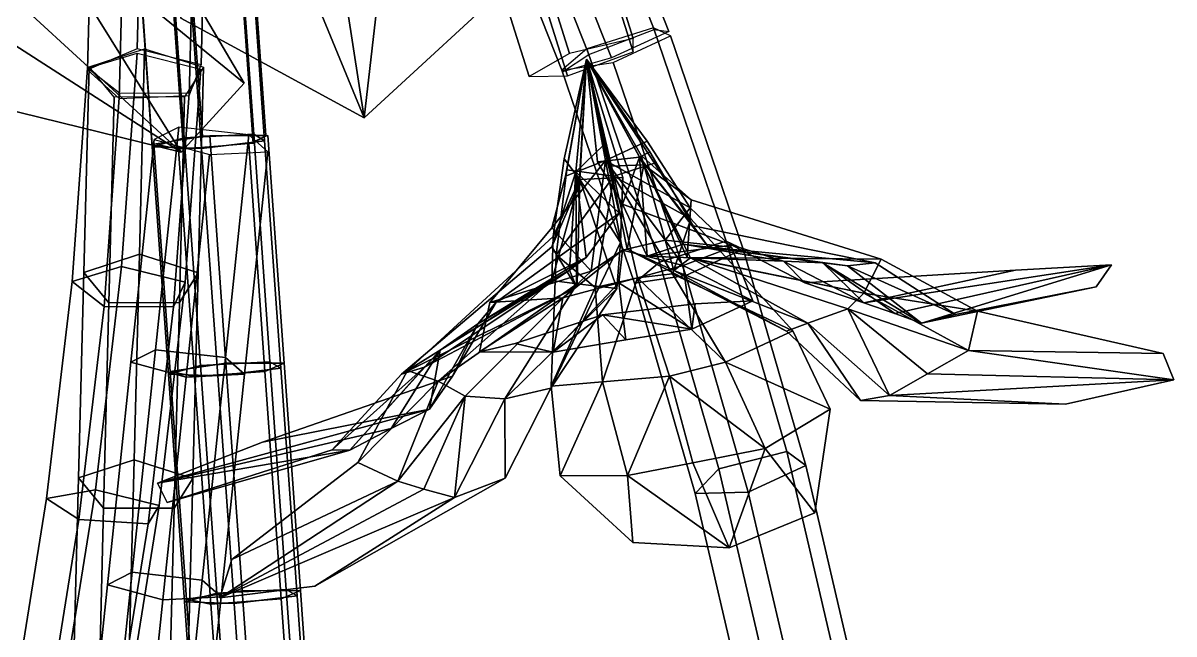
# Model space of a CAD drawing. Header units: metres. Extents: x -488 to 282, y -579 to 399.
# Drawn here: x 20.4 to 73, y -428.9 to -400.9 of the extents above; entities that cross this region are included whole.
import ezdxf

# ---------------------------------------------------------------- set-up
doc = ezdxf.new("R2010")
doc.units = ezdxf.units.M

msp = doc.modelspace()

# ---------------------------------------------------------------- linework, layer by layer
at = {"layer": 'coreopsi_1InfInt', "color": 3}
for points in [[(42.4114, -392.6208, 27.7325), (46.2501, -402.3337, 26.644), (49.2432, -401.1985, 27.07045), (45.4045, -391.4857, 28.1589)], [(45.4045, -391.4857, 28.1589), (49.2432, -401.1985, 27.07045), (49.9193, -401.2851, 30.227), (46.08062, -391.5722, 31.3155)], [(46.08062, -391.5722, 31.3155), (49.9193, -401.2851, 30.227), (47.2877, -402.4983, 31.7721), (43.449, -392.7854, 32.8605)], [(25.8258, -392.6703, 50.5689), (25.5837, -402.0797, 55.2234), (23.3046, -403.0468, 53.1499), (23.5466, -393.6373, 48.4954)], [(28.7425, -393.399, 49.2474), (28.5004, -402.8084, 53.9019), (25.5837, -402.0797, 55.2234), (25.8258, -392.6703, 50.5689)], [(41.2098, -393.4195, 30.6216), (45.04854, -403.1324, 29.5332), (46.2501, -402.3337, 26.644), (42.4114, -392.6208, 27.7325)], [(43.449, -392.7854, 32.8605), (47.2877, -402.4983, 31.7721), (45.04854, -403.1324, 29.5332), (41.2098, -393.4195, 30.6216)], [(28.1958, -394.7988, 46.3891), (27.9537, -404.2083, 51.04361), (28.5004, -402.8084, 53.9019), (28.7425, -393.399, 49.2474)], [(23.5466, -393.6373, 48.4954), (23.3046, -403.0468, 53.1499), (24.7609, -404.3547, 50.5814), (25.00304, -394.9453, 45.9269)], [(25.00304, -394.9453, 45.9269), (24.7609, -404.3547, 50.5814), (27.9537, -404.2083, 51.04361), (28.1958, -394.7988, 46.3891)], [(27.8205, -395.6528, 43.6957), (28.5636, -406.0713, 44.7742), (26.27, -406.4666, 42.5355), (25.5269, -396.0481, 41.457)], [(30.1722, -395.5656, 42.9177), (30.9153, -405.9841, 43.9962), (27.7323, -406.1577, 44.5128), (26.9891, -395.7391, 43.4343)], [(30.7176, -395.6061, 42.1501), (31.4607, -406.0247, 43.2286), (28.5636, -406.0713, 44.7742), (27.8205, -395.6528, 43.6957)], [(30.1448, -395.9738, 38.9933), (30.8879, -406.3923, 40.0718), (31.4607, -406.0247, 43.2286), (30.7176, -395.6061, 42.1501)], [(30.6701, -395.8647, 39.6855), (31.4132, -406.2832, 40.764), (30.9153, -405.9841, 43.9962), (30.1722, -395.5656, 42.9177)], [(26.9891, -395.7391, 43.4343), (27.7323, -406.1577, 44.5128), (26.264, -406.5573, 41.6644), (25.5209, -396.1387, 40.5859)], [(25.5209, -396.1387, 40.5859), (26.264, -406.5573, 41.6644), (28.5259, -406.6344, 39.3608), (27.7828, -396.2159, 38.2823)], [(25.5269, -396.0481, 41.457), (26.27, -406.4666, 42.5355), (27.6983, -406.6639, 39.6458), (26.9552, -396.2454, 38.5673)], [(26.9552, -396.2454, 38.5673), (27.6983, -406.6639, 39.6458), (30.8879, -406.3923, 40.0718), (30.1448, -395.9738, 38.9933)], [(27.7828, -396.2159, 38.2823), (28.5259, -406.6344, 39.3608), (31.4132, -406.2832, 40.764), (30.6701, -395.8647, 39.6855)], [(25.92, -402.0717, 55.257), (25.6779, -411.4812, 59.9115), (23.136, -412.3114, 58.1009), (23.3781, -402.902, 53.4464)], [(28.6074, -402.9208, 53.6804), (28.3653, -412.3302, 58.3349), (25.6779, -411.4812, 59.9115), (25.92, -402.0717, 55.257)], [(23.3781, -402.902, 53.4464), (23.136, -412.3114, 58.1009), (24.285, -413.6991, 55.3553), (24.5271, -404.2897, 50.7008)], [(27.7514, -404.2837, 50.8806), (27.5094, -413.6931, 55.5351), (28.3653, -412.3302, 58.3349), (28.6074, -402.9208, 53.6804)], [(24.5271, -404.2897, 50.7008), (24.285, -413.6991, 55.3553), (27.5094, -413.6931, 55.5351), (27.7514, -404.2837, 50.8806)], [(26.3493, -406.2309, 42.8742), (25.2833, -416.4196, 40.5687), (26.4159, -415.8525, 37.5389), (27.4819, -405.6638, 39.8443)], [(27.4819, -405.6638, 39.8443), (26.4159, -415.8525, 37.5389), (29.625, -416.2055, 37.6153), (30.691, -406.0168, 39.9207)], [(28.8857, -406.9207, 44.7502), (27.8197, -417.1094, 42.4448), (25.2833, -416.4196, 40.5687), (26.3493, -406.2309, 42.8742)], [(27.7323, -406.1577, 44.5128), (28.4754, -416.5762, 45.5913), (27.00713, -416.9758, 42.7429), (26.264, -406.5573, 41.6644)], [(28.8994, -406.0444, 44.8024), (29.6425, -416.463, 45.8809), (27.08937, -416.8459, 43.9409), (26.3462, -406.4274, 42.8625)], [(30.9153, -405.9841, 43.9962), (31.6584, -416.4026, 45.0747), (28.4754, -416.5762, 45.5913), (27.7323, -406.1577, 44.5128)], [(31.5653, -406.0429, 42.9798), (32.3084, -416.4615, 44.05834), (29.6425, -416.463, 45.8809), (28.8994, -406.0444, 44.8024)], [(30.691, -406.0168, 39.9207), (29.625, -416.2055, 37.6153), (30.4877, -416.9779, 40.6299), (31.5536, -406.7892, 42.9354)], [(30.6846, -406.425, 39.8964), (31.4277, -416.8435, 40.9749), (32.3084, -416.4615, 44.05834), (31.5653, -406.0429, 42.9798)], [(31.4132, -406.2832, 40.764), (32.1563, -416.7017, 41.8425), (31.6584, -416.4026, 45.0747), (30.9153, -405.9841, 43.9962)], [(26.264, -406.5573, 41.6644), (27.00713, -416.9758, 42.7429), (29.269, -417.0529, 40.4393), (28.5259, -406.6344, 39.3608)], [(26.3462, -406.4274, 42.8625), (27.08937, -416.8459, 43.9409), (28.2093, -417.0846, 40.8631), (27.4662, -406.6661, 39.7846)], [(27.4662, -406.6661, 39.7846), (28.2093, -417.0846, 40.8631), (31.4277, -416.8435, 40.9749), (30.6846, -406.425, 39.8964)], [(28.5259, -406.6344, 39.3608), (29.269, -417.0529, 40.4393), (32.1563, -416.7017, 41.8425), (31.4132, -406.2832, 40.764)], [(31.5536, -406.7892, 42.9354), (30.4877, -416.9779, 40.6299), (27.8197, -417.1094, 42.4448), (28.8857, -406.9207, 44.7502)], [(25.6779, -411.4812, 59.9115), (25.4358, -420.8906, 64.566), (22.894, -421.7209, 62.7554), (23.136, -412.3114, 58.1009)], [(28.3653, -412.3302, 58.3349), (28.1232, -421.7397, 62.9894), (25.4358, -420.8906, 64.566), (25.6779, -411.4812, 59.9115)], [(23.136, -412.3114, 58.1009), (22.894, -421.7209, 62.7554), (24.04299, -423.1086, 60.00984), (24.285, -413.6991, 55.3553)], [(27.5094, -413.6931, 55.5351), (27.2673, -423.1026, 60.1896), (28.1232, -421.7397, 62.9894), (28.3653, -412.3302, 58.3349)], [(24.285, -413.6991, 55.3553), (24.04299, -423.1086, 60.00984), (27.2673, -423.1026, 60.1896), (27.5094, -413.6931, 55.5351)], [(25.2833, -416.4196, 40.5687), (24.2174, -426.6082, 38.2633), (25.35, -426.0412, 35.2334), (26.4159, -415.8525, 37.5389)], [(26.4159, -415.8525, 37.5389), (25.35, -426.0412, 35.2334), (28.5591, -426.3942, 35.3098), (29.625, -416.2055, 37.6153)], [(29.625, -416.2055, 37.6153), (28.5591, -426.3942, 35.3098), (29.4217, -427.1666, 38.3245), (30.4877, -416.9779, 40.6299)], [(27.8197, -417.1094, 42.4448), (26.7538, -427.2981, 40.1393), (24.2174, -426.6082, 38.2633), (25.2833, -416.4196, 40.5687)], [(28.4754, -416.5762, 45.5913), (29.2185, -426.9947, 46.6698), (27.7502, -427.3943, 43.8214), (27.00713, -416.9758, 42.7429)], [(29.6425, -416.463, 45.8809), (30.3856, -426.8815, 46.9594), (27.8324, -427.2644, 45.01949), (27.08937, -416.8459, 43.9409)], [(31.6584, -416.4026, 45.0747), (32.4015, -426.8211, 46.1531), (29.2185, -426.9947, 46.6698), (28.4754, -416.5762, 45.5913)], [(29.269, -417.0529, 40.4393), (30.01215, -427.4714, 41.5178), (32.8994, -427.1202, 42.921), (32.1563, -416.7017, 41.8425)], [(32.3084, -416.4615, 44.05834), (33.05157, -426.88, 45.1368), (30.3856, -426.8815, 46.9594), (29.6425, -416.463, 45.8809)], [(31.4277, -416.8435, 40.9749), (32.1708, -427.262, 42.05345), (33.05157, -426.88, 45.1368), (32.3084, -416.4615, 44.05834)], [(32.1563, -416.7017, 41.8425), (32.8994, -427.1202, 42.921), (32.4015, -426.8211, 46.1531), (31.6584, -416.4026, 45.0747)], [(30.4877, -416.9779, 40.6299), (29.4217, -427.1666, 38.3245), (26.7538, -427.2981, 40.1393), (27.8197, -417.1094, 42.4448)], [(27.00713, -416.9758, 42.7429), (27.7502, -427.3943, 43.8214), (30.01215, -427.4714, 41.5178), (29.269, -417.0529, 40.4393)], [(27.08937, -416.8459, 43.9409), (27.8324, -427.2644, 45.01949), (28.9524, -427.5031, 41.9416), (28.2093, -417.0846, 40.8631)], [(28.2093, -417.0846, 40.8631), (28.9524, -427.5031, 41.9416), (32.1708, -427.262, 42.05345), (31.4277, -416.8435, 40.9749)], [(25.4358, -420.8906, 64.566), (25.1938, -430.3001, 69.2205), (22.6519, -431.1303, 67.4099), (22.894, -421.7209, 62.7554)], [(28.1232, -421.7397, 62.9894), (27.8812, -431.1491, 67.6438), (25.1938, -430.3001, 69.2205), (25.4358, -420.8906, 64.566)], [(22.894, -421.7209, 62.7554), (22.6519, -431.1303, 67.4099), (23.8009, -432.518, 64.6643), (24.04299, -423.1086, 60.00984)], [(27.2673, -423.1026, 60.1896), (27.02528, -432.5121, 64.8441), (27.8812, -431.1491, 67.6438), (28.1232, -421.7397, 62.9894)], [(24.04299, -423.1086, 60.00984), (23.8009, -432.518, 64.6643), (27.02528, -432.5121, 64.8441), (27.2673, -423.1026, 60.1896)], [(24.2174, -426.6082, 38.2633), (23.1515, -436.7969, 35.9578), (24.284, -436.2299, 32.928), (25.35, -426.0412, 35.2334)], [(25.35, -426.0412, 35.2334), (24.284, -436.2299, 32.928), (27.4931, -436.5829, 33.00444), (28.5591, -426.3942, 35.3098)], [(26.7538, -427.2981, 40.1393), (25.6878, -437.4868, 37.8339), (23.1515, -436.7969, 35.9578), (24.2174, -426.6082, 38.2633)], [(28.5591, -426.3942, 35.3098), (27.4931, -436.5829, 33.00444), (28.3558, -437.3553, 36.01909), (29.4217, -427.1666, 38.3245)], [(29.4217, -427.1666, 38.3245), (28.3558, -437.3553, 36.01909), (25.6878, -437.4868, 37.8339), (26.7538, -427.2981, 40.1393)], [(29.2185, -426.9947, 46.6698), (29.9616, -437.4132, 47.7483), (28.4933, -437.8128, 44.8999), (27.7502, -427.3943, 43.8214)], [(30.3856, -426.8815, 46.9594), (31.1288, -437.3, 48.03793), (28.5756, -437.6829, 46.09798), (27.8324, -427.2644, 45.01949)], [(27.8324, -427.2644, 45.01949), (28.5756, -437.6829, 46.09798), (29.6955, -437.9216, 43.02015), (28.9524, -427.5031, 41.9416)], [(28.9524, -427.5031, 41.9416), (29.6955, -437.9216, 43.02015), (32.9139, -437.6805, 43.1319), (32.1708, -427.262, 42.05345)], [(32.4015, -426.8211, 46.1531), (33.1447, -437.2397, 47.2316), (29.9616, -437.4132, 47.7483), (29.2185, -426.9947, 46.6698)], [(30.01215, -427.4714, 41.5178), (30.7552, -437.8899, 42.5963), (33.6425, -437.5387, 43.9995), (32.8994, -427.1202, 42.921)], [(33.05157, -426.88, 45.1368), (33.7946, -437.2985, 46.2153), (31.1288, -437.3, 48.03793), (30.3856, -426.8815, 46.9594)], [(32.1708, -427.262, 42.05345), (32.9139, -437.6805, 43.1319), (33.7946, -437.2985, 46.2153), (33.05157, -426.88, 45.1368)], [(32.8994, -427.1202, 42.921), (33.6425, -437.5387, 43.9995), (33.1447, -437.2397, 47.2316), (32.4015, -426.8211, 46.1531)], [(27.7502, -427.3943, 43.8214), (28.4933, -437.8128, 44.8999), (30.7552, -437.8899, 42.5963), (30.01215, -427.4714, 41.5178)]]:
    msp.add_3dface(points, dxfattribs=at)
at = {"layer": 'coreopsi_1Pdcel', "color": 3}
for points in [[(45.2135, -391.8288, 34.6088), (48.2897, -401.5989, 36.498), (45.3636, -402.2935, 37.6745), (42.3447, -392.6982, 35.8102)], [(45.1094, -392.1594, 31.3981), (48.2791, -402.214, 33.3278), (48.2897, -401.5989, 36.498), (45.2135, -391.8288, 34.6088)], [(42.1153, -393.2545, 30.6103), (45.2849, -403.3091, 32.54), (48.2791, -402.214, 33.3278), (45.1094, -392.1594, 31.3981)], [(42.3447, -392.6982, 35.8102), (45.3636, -402.2935, 37.6745), (43.5172, -403.3444, 35.2424), (40.4409, -393.5742, 33.3531)], [(40.4409, -393.5742, 33.3531), (43.5172, -403.3444, 35.2424), (45.2849, -403.3091, 32.54), (42.1153, -393.2545, 30.6103)], [(46.1576, -402.0826, 26.6837), (49.4906, -411.8403, 24.6985), (52.5471, -410.8774, 25.09773), (49.2142, -401.1198, 27.08288)], [(49.9936, -401.4868, 30.1952), (53.3265, -411.2444, 28.21), (50.6949, -412.4576, 29.7551), (47.362, -402.7, 31.7402)], [(49.2142, -401.1198, 27.08288), (52.5471, -410.8774, 25.09773), (53.3265, -411.2444, 28.21), (49.9936, -401.4868, 30.1952)], [(25.5738, -402.2783, 55.311), (24.8605, -412.0381, 59.1187), (22.5952, -412.729, 56.9234), (23.3084, -402.9692, 53.1157)], [(28.4905, -403.007, 53.9896), (27.7772, -412.7668, 57.7973), (24.8605, -412.0381, 59.1187), (25.5738, -402.2783, 55.311)], [(45.01953, -403.0536, 29.5456), (48.3524, -412.8112, 27.5605), (49.4906, -411.8403, 24.6985), (46.1576, -402.0826, 26.6837)], [(23.3084, -402.9692, 53.1157), (22.5952, -412.729, 56.9234), (24.06004, -413.8673, 54.28), (24.7733, -404.1075, 50.4723)], [(27.9576, -404.1307, 51.00938), (27.2443, -413.8905, 54.817), (27.7772, -412.7668, 57.7973), (28.4905, -403.007, 53.9896)], [(47.362, -402.7, 31.7402), (50.6949, -412.4576, 29.7551), (48.3524, -412.8112, 27.5605), (45.01953, -403.0536, 29.5456)], [(24.7733, -404.1075, 50.4723), (24.06004, -413.8673, 54.28), (27.2443, -413.8905, 54.817), (27.9576, -404.1307, 51.00938)], [(49.4906, -411.8403, 24.6985), (52.2065, -421.2977, 21.8983), (55.3173, -420.5071, 22.2546), (52.5471, -410.8774, 25.09773)], [(52.5471, -410.8774, 25.09773), (55.3173, -420.5071, 22.2546), (56.185, -421.1545, 25.2971), (53.3265, -411.2444, 28.21)], [(53.3265, -411.2444, 28.21), (56.185, -421.1545, 25.2971), (53.5534, -422.3677, 26.8422), (50.6949, -412.4576, 29.7551)], [(24.8605, -412.0381, 59.1187), (23.6634, -422.259, 62.1126), (21.4253, -422.6651, 59.8203), (22.5952, -412.729, 56.9234)], [(27.7772, -412.7668, 57.7973), (26.5801, -422.9877, 60.7912), (23.6634, -422.259, 62.1126), (24.8605, -412.0381, 59.1187)], [(48.3524, -412.8112, 27.5605), (51.1226, -422.4409, 24.7174), (52.2065, -421.2977, 21.8983), (49.4906, -411.8403, 24.6985)], [(50.6949, -412.4576, 29.7551), (53.5534, -422.3677, 26.8422), (51.1226, -422.4409, 24.7174), (48.3524, -412.8112, 27.5605)], [(22.5952, -412.729, 56.9234), (21.4253, -422.6651, 59.8203), (22.9068, -423.6284, 57.1174), (24.06004, -413.8673, 54.28)], [(27.2443, -413.8905, 54.817), (26.07443, -423.8267, 57.714), (26.5801, -422.9877, 60.7912), (27.7772, -412.7668, 57.7973)], [(24.06004, -413.8673, 54.28), (22.9068, -423.6284, 57.1174), (26.07443, -423.8267, 57.714), (27.2443, -413.8905, 54.817)], [(52.2065, -421.2977, 21.8983), (54.3719, -430.6148, 18.2705), (57.5272, -429.9949, 18.5685), (55.3173, -420.5071, 22.2546)], [(55.3173, -420.5071, 22.2546), (57.5272, -429.9949, 18.5685), (58.4672, -430.9199, 21.5163), (56.185, -421.1545, 25.2971)], [(51.1226, -422.4409, 24.7174), (53.3325, -431.9287, 21.03132), (54.3719, -430.6148, 18.2705), (52.2065, -421.2977, 21.8983)], [(56.185, -421.1545, 25.2971), (58.4672, -430.9199, 21.5163), (55.8356, -432.1331, 23.06141), (53.5534, -422.3677, 26.8422)], [(23.6634, -422.259, 62.1126), (22.00377, -432.6443, 64.1763), (19.806, -432.7595, 61.8129), (21.4253, -422.6651, 59.8203)], [(26.5801, -422.9877, 60.7912), (24.9204, -433.373, 62.8548), (22.00377, -432.6443, 64.1763), (23.6634, -422.259, 62.1126)], [(53.5534, -422.3677, 26.8422), (55.8356, -432.1331, 23.06141), (53.3325, -431.9287, 21.03132), (51.1226, -422.4409, 24.7174)], [(21.4253, -422.6651, 59.8203), (19.806, -432.7595, 61.8129), (21.3124, -433.5441, 59.06628), (22.9068, -423.6284, 57.1174)], [(26.07443, -423.8267, 57.714), (24.4552, -433.9211, 59.7065), (24.9204, -433.373, 62.8548), (26.5801, -422.9877, 60.7912)], [(22.9068, -423.6284, 57.1174), (21.3124, -433.5441, 59.06628), (24.4552, -433.9211, 59.7065), (26.07443, -423.8267, 57.714)]]:
    msp.add_3dface(points, dxfattribs=at)
at = {"layer": 'coreopsi_1Petal1', "color": 3}
for points in [[(35.9636, -405.2388, 406.3424), (38.678, -381.7063, 413.2407), (32.4649, -382.5157, 416.2828)], [(35.9636, -405.2388, 406.3424), (32.4649, -382.5157, 416.2828), (38.678, -381.7063, 413.2407)], [(35.9636, -405.2388, 406.3424), (43.3656, -398.4095, 405.4902), (38.678, -381.7063, 413.2407)], [(35.9636, -405.2388, 406.3424), (38.678, -381.7063, 413.2407), (43.3656, -398.4095, 405.4902)], [(32.4649, -382.5157, 416.2828), (26.8652, -383.1306, 419.0962), (35.9636, -405.2388, 406.3424)], [(32.4649, -382.5157, 416.2828), (35.9636, -405.2388, 406.3424), (26.8652, -383.1306, 419.0962)], [(26.8652, -383.1306, 419.0962), (27.5746, -400.675, 412.1967), (35.9636, -405.2388, 406.3424)], [(26.8652, -383.1306, 419.0962), (35.9636, -405.2388, 406.3424), (27.5746, -400.675, 412.1967)], [(20.6025, -395.5836, 341.0878), (30.4711, -403.6508, 334.0126), (24.09632, -392.7947, 344.411)], [(20.6025, -395.5836, 341.0878), (24.09632, -392.7947, 344.411), (30.4711, -403.6508, 334.0126)], [(27.5927, -406.8046, 327.5394), (20.6025, -395.5836, 341.0878), (15.9591, -396.1364, 338.5014)], [(27.5927, -406.8046, 327.5394), (15.9591, -396.1364, 338.5014), (20.6025, -395.5836, 341.0878)], [(27.5927, -406.8046, 327.5394), (30.4711, -403.6508, 334.0126), (20.6025, -395.5836, 341.0878)], [(27.5927, -406.8046, 327.5394), (20.6025, -395.5836, 341.0878), (30.4711, -403.6508, 334.0126)], [(15.9591, -396.1364, 338.5014), (11.7129, -396.593, 336.2429), (27.5927, -406.8046, 327.5394)], [(15.9591, -396.1364, 338.5014), (27.5927, -406.8046, 327.5394), (11.7129, -396.593, 336.2429)], [(11.7129, -396.593, 336.2429), (19.2625, -404.7644, 326.9834), (27.5927, -406.8046, 327.5394)], [(11.7129, -396.593, 336.2429), (27.5927, -406.8046, 327.5394), (19.2625, -404.7644, 326.9834)], [(46.1502, -402.5531, 35.04559), (45.1289, -407.1137, 37.1809), (45.8457, -408.0549, 35.3039)], [(46.1502, -402.5531, 35.04559), (45.8457, -408.0549, 35.3039), (45.1289, -407.1137, 37.1809)], [(47.01886, -407.1873, 37.909), (45.1939, -407.9109, 36.8226), (46.1502, -402.5531, 35.04559)], [(47.01886, -407.1873, 37.909), (46.1502, -402.5531, 35.04559), (45.1939, -407.9109, 36.8226)], [(46.1502, -402.5531, 35.04559), (45.2487, -407.6112, 34.9762), (47.4066, -407.9015, 34.55)], [(46.1502, -402.5531, 35.04559), (47.4066, -407.9015, 34.55), (45.2487, -407.6112, 34.9762)], [(46.1502, -402.5531, 35.04559), (46.9415, -406.4675, 38.2787), (45.6546, -407.7029, 36.9596)], [(46.1502, -402.5531, 35.04559), (45.6546, -407.7029, 36.9596), (46.9415, -406.4675, 38.2787)], [(45.6546, -407.7029, 36.9596), (45.8056, -408.2624, 34.792), (46.1502, -402.5531, 35.04559)], [(45.6546, -407.7029, 36.9596), (46.1502, -402.5531, 35.04559), (45.8056, -408.2624, 34.792)], [(45.8457, -408.0549, 35.3039), (47.8105, -407.9704, 34.2238), (46.1502, -402.5531, 35.04559)], [(45.8457, -408.0549, 35.3039), (46.1502, -402.5531, 35.04559), (47.8105, -407.9704, 34.2238)], [(47.4066, -407.9015, 34.55), (49.2615, -407.3185, 35.6697), (46.1502, -402.5531, 35.04559)], [(47.4066, -407.9015, 34.55), (46.1502, -402.5531, 35.04559), (49.2615, -407.3185, 35.6697)], [(46.1502, -402.5531, 35.04559), (47.2332, -407.4438, 33.9009), (48.7708, -407.3859, 35.4994)], [(46.1502, -402.5531, 35.04559), (48.7708, -407.3859, 35.4994), (47.2332, -407.4438, 33.9009)], [(48.7708, -407.3859, 35.4994), (48.6497, -406.967, 37.7003), (46.1502, -402.5531, 35.04559)], [(48.7708, -407.3859, 35.4994), (46.1502, -402.5531, 35.04559), (48.6497, -406.967, 37.7003)], [(46.1502, -402.5531, 35.04559), (49.04585, -406.7975, 34.9988), (48.5797, -407.0338, 37.155)], [(46.1502, -402.5531, 35.04559), (48.5797, -407.0338, 37.155), (49.04585, -406.7975, 34.9988)], [(48.5797, -407.0338, 37.155), (46.6448, -407.2591, 38.2686), (46.1502, -402.5531, 35.04559)], [(48.5797, -407.0338, 37.155), (46.1502, -402.5531, 35.04559), (46.6448, -407.2591, 38.2686)], [(46.1502, -402.5531, 35.04559), (48.9261, -406.3, 37.2035), (47.01886, -407.1873, 37.909)], [(46.1502, -402.5531, 35.04559), (47.01886, -407.1873, 37.909), (48.9261, -406.3, 37.2035)], [(46.9415, -406.4675, 38.2787), (47.6468, -409.6082, 40.532), (45.6546, -407.7029, 36.9596)], [(46.9415, -406.4675, 38.2787), (45.6546, -407.7029, 36.9596), (47.6468, -409.6082, 40.532)], [(48.9261, -406.3, 37.2035), (50.8989, -409.3501, 38.7014), (47.01886, -407.1873, 37.909)], [(48.9261, -406.3, 37.2035), (47.01886, -407.1873, 37.909), (50.8989, -409.3501, 38.7014)], [(47.01886, -407.1873, 37.909), (44.5673, -410.2665, 38.8264), (45.1939, -407.9109, 36.8226)], [(47.01886, -407.1873, 37.909), (45.1939, -407.9109, 36.8226), (44.5673, -410.2665, 38.8264)], [(46.3654, -412.2503, 39.2898), (44.5673, -410.2665, 38.8264), (47.01886, -407.1873, 37.909)], [(46.3654, -412.2503, 39.2898), (47.01886, -407.1873, 37.909), (44.5673, -410.2665, 38.8264)], [(45.1289, -407.1137, 37.1809), (44.618, -410.671, 38.7695), (45.8457, -408.0549, 35.3039)], [(45.1289, -407.1137, 37.1809), (45.8457, -408.0549, 35.3039), (44.618, -410.671, 38.7695)], [(47.8001, -411.2884, 40.2552), (46.3654, -412.2503, 39.2898), (47.01886, -407.1873, 37.909)], [(47.8001, -411.2884, 40.2552), (47.01886, -407.1873, 37.909), (46.3654, -412.2503, 39.2898)], [(48.5797, -407.0338, 37.155), (47.7983, -409.1851, 40.486), (46.6448, -407.2591, 38.2686)], [(48.5797, -407.0338, 37.155), (46.6448, -407.2591, 38.2686), (47.7983, -409.1851, 40.486)], [(47.01886, -407.1873, 37.909), (49.7523, -410.8419, 40.3856), (47.8001, -411.2884, 40.2552)], [(47.01886, -407.1873, 37.909), (47.8001, -411.2884, 40.2552), (49.7523, -410.8419, 40.3856)], [(47.01886, -407.1873, 37.909), (50.8989, -409.3501, 38.7014), (49.7523, -410.8419, 40.3856)], [(47.01886, -407.1873, 37.909), (49.7523, -410.8419, 40.3856), (50.8989, -409.3501, 38.7014)], [(48.9213, -411.5747, 39.8443), (47.7983, -409.1851, 40.486), (48.5797, -407.0338, 37.155)], [(48.9213, -411.5747, 39.8443), (48.5797, -407.0338, 37.155), (47.7983, -409.1851, 40.486)], [(49.04585, -406.7975, 34.9988), (51.03517, -410.1854, 35.05759), (48.5797, -407.0338, 37.155)], [(49.04585, -406.7975, 34.9988), (48.5797, -407.0338, 37.155), (51.03517, -410.1854, 35.05759)], [(48.5797, -407.0338, 37.155), (51.7342, -411.1563, 37.2814), (50.576, -411.0155, 38.9143)], [(48.5797, -407.0338, 37.155), (50.576, -411.0155, 38.9143), (51.7342, -411.1563, 37.2814)], [(48.5797, -407.0338, 37.155), (51.03517, -410.1854, 35.05759), (51.7342, -411.1563, 37.2814)], [(48.5797, -407.0338, 37.155), (51.7342, -411.1563, 37.2814), (51.03517, -410.1854, 35.05759)], [(50.576, -411.0155, 38.9143), (48.9213, -411.5747, 39.8443), (48.5797, -407.0338, 37.155)], [(50.576, -411.0155, 38.9143), (48.5797, -407.0338, 37.155), (48.9213, -411.5747, 39.8443)], [(48.7708, -407.3859, 35.4994), (50.9348, -408.9849, 38.515), (48.6497, -406.967, 37.7003)], [(48.7708, -407.3859, 35.4994), (48.6497, -406.967, 37.7003), (50.9348, -408.9849, 38.515)], [(45.6546, -407.7029, 36.9596), (44.5631, -411.142, 35.1391), (45.8056, -408.2624, 34.792)], [(45.6546, -407.7029, 36.9596), (45.8056, -408.2624, 34.792), (44.5631, -411.142, 35.1391)], [(45.698, -412.9881, 36.7785), (44.5631, -411.142, 35.1391), (45.6546, -407.7029, 36.9596)], [(45.698, -412.9881, 36.7785), (45.6546, -407.7029, 36.9596), (44.5631, -411.142, 35.1391)], [(45.2487, -407.6112, 34.9762), (44.7542, -411.5063, 35.1256), (47.4066, -407.9015, 34.55)], [(45.2487, -407.6112, 34.9762), (47.4066, -407.9015, 34.55), (44.7542, -411.5063, 35.1256)], [(45.6546, -407.7029, 36.9596), (46.1402, -411.6244, 40.3282), (45.3738, -412.2054, 38.5667)], [(45.6546, -407.7029, 36.9596), (45.3738, -412.2054, 38.5667), (46.1402, -411.6244, 40.3282)], [(45.3738, -412.2054, 38.5667), (45.698, -412.9881, 36.7785), (45.6546, -407.7029, 36.9596)], [(45.3738, -412.2054, 38.5667), (45.6546, -407.7029, 36.9596), (45.698, -412.9881, 36.7785)], [(45.6546, -407.7029, 36.9596), (47.6468, -409.6082, 40.532), (46.1402, -411.6244, 40.3282)], [(45.6546, -407.7029, 36.9596), (46.1402, -411.6244, 40.3282), (47.6468, -409.6082, 40.532)], [(47.2332, -407.4438, 33.9009), (48.00645, -411.2482, 33.295), (48.7708, -407.3859, 35.4994)], [(47.2332, -407.4438, 33.9009), (48.7708, -407.3859, 35.4994), (48.00645, -411.2482, 33.295)], [(47.4066, -407.9015, 34.55), (50.9306, -409.8604, 34.8276), (49.2615, -407.3185, 35.6697)], [(47.4066, -407.9015, 34.55), (49.2615, -407.3185, 35.6697), (50.9306, -409.8604, 34.8276)], [(48.7708, -407.3859, 35.4994), (48.00645, -411.2482, 33.295), (50.1496, -412.2226, 34.2083)], [(48.7708, -407.3859, 35.4994), (50.1496, -412.2226, 34.2083), (48.00645, -411.2482, 33.295)], [(48.7708, -407.3859, 35.4994), (50.1496, -412.2226, 34.2083), (50.9159, -411.6416, 35.9697)], [(48.7708, -407.3859, 35.4994), (50.9159, -411.6416, 35.9697), (50.1496, -412.2226, 34.2083)], [(50.9159, -411.6416, 35.9697), (50.757, -411.6352, 37.9421), (48.7708, -407.3859, 35.4994)], [(50.9159, -411.6416, 35.9697), (48.7708, -407.3859, 35.4994), (50.757, -411.6352, 37.9421)], [(50.757, -411.6352, 37.9421), (50.9348, -408.9849, 38.515), (48.7708, -407.3859, 35.4994)], [(50.757, -411.6352, 37.9421), (48.7708, -407.3859, 35.4994), (50.9348, -408.9849, 38.515)], [(45.8457, -408.0549, 35.3039), (44.5556, -412.6907, 37.255), (45.7138, -412.8315, 35.6222)], [(45.8457, -408.0549, 35.3039), (45.7138, -412.8315, 35.6222), (44.5556, -412.6907, 37.255)], [(45.8457, -408.0549, 35.3039), (44.618, -410.671, 38.7695), (44.5556, -412.6907, 37.255)], [(45.8457, -408.0549, 35.3039), (44.5556, -412.6907, 37.255), (44.618, -410.671, 38.7695)], [(47.4066, -407.9015, 34.55), (44.7542, -411.5063, 35.1256), (46.5375, -413.0051, 34.1508)], [(47.4066, -407.9015, 34.55), (46.5375, -413.0051, 34.1508), (44.7542, -411.5063, 35.1256)], [(45.7138, -412.8315, 35.6222), (47.5337, -413.0485, 34.8763), (45.8457, -408.0549, 35.3039)], [(45.7138, -412.8315, 35.6222), (45.8457, -408.0549, 35.3039), (47.5337, -413.0485, 34.8763)], [(45.8457, -408.0549, 35.3039), (47.6996, -410.9419, 33.1681), (47.8105, -407.9704, 34.2238)], [(45.8457, -408.0549, 35.3039), (47.8105, -407.9704, 34.2238), (47.6996, -410.9419, 33.1681)], [(47.5337, -413.0485, 34.8763), (47.6996, -410.9419, 33.1681), (45.8457, -408.0549, 35.3039)], [(47.5337, -413.0485, 34.8763), (45.8457, -408.0549, 35.3039), (47.6996, -410.9419, 33.1681)], [(47.4066, -407.9015, 34.55), (46.5375, -413.0051, 34.1508), (48.4897, -412.5586, 34.2813)], [(47.4066, -407.9015, 34.55), (48.4897, -412.5586, 34.2813), (46.5375, -413.0051, 34.1508)], [(48.4897, -412.5586, 34.2813), (50.08969, -412.3729, 35.4307), (47.4066, -407.9015, 34.55)], [(48.4897, -412.5586, 34.2813), (47.4066, -407.9015, 34.55), (50.08969, -412.3729, 35.4307)], [(50.08969, -412.3729, 35.4307), (50.9306, -409.8604, 34.8276), (47.4066, -407.9015, 34.55)], [(50.08969, -412.3729, 35.4307), (47.4066, -407.9015, 34.55), (50.9306, -409.8604, 34.8276)], [(48.9213, -411.5747, 39.8443), (52.8045, -411.0702, 47.899), (47.7983, -409.1851, 40.486)], [(48.9213, -411.5747, 39.8443), (47.7983, -409.1851, 40.486), (52.8045, -411.0702, 47.899)], [(50.8989, -409.3501, 38.7014), (52.784, -411.1571, 47.5511), (49.7523, -410.8419, 40.3856)], [(50.8989, -409.3501, 38.7014), (49.7523, -410.8419, 40.3856), (52.784, -411.1571, 47.5511)], [(50.757, -411.6352, 37.9421), (59.6434, -411.7121, 39.0555), (50.9348, -408.9849, 38.515)], [(50.757, -411.6352, 37.9421), (50.9348, -408.9849, 38.515), (59.6434, -411.7121, 39.0555)], [(47.6468, -409.6082, 40.532), (42.01698, -413.6727, 46.6082), (46.1402, -411.6244, 40.3282)], [(47.6468, -409.6082, 40.532), (46.1402, -411.6244, 40.3282), (42.01698, -413.6727, 46.6082)], [(50.08969, -412.3729, 35.4307), (55.5964, -414.9896, 28.87), (50.9306, -409.8604, 34.8276)], [(50.08969, -412.3729, 35.4307), (50.9306, -409.8604, 34.8276), (55.5964, -414.9896, 28.87)], [(46.3654, -412.2503, 39.2898), (41.7216, -413.6873, 46.812), (44.5673, -410.2665, 38.8264)], [(46.3654, -412.2503, 39.2898), (44.5673, -410.2665, 38.8264), (41.7216, -413.6873, 46.812)], [(51.03517, -410.1854, 35.05759), (59.3674, -411.8679, 38.646), (51.7342, -411.1563, 37.2814)], [(51.03517, -410.1854, 35.05759), (51.7342, -411.1563, 37.2814), (59.3674, -411.8679, 38.646)], [(44.618, -410.671, 38.7695), (37.9505, -416.8089, 37.03608), (44.5556, -412.6907, 37.255)], [(44.618, -410.671, 38.7695), (44.5556, -412.6907, 37.255), (37.9505, -416.8089, 37.03608)], [(47.5337, -413.0485, 34.8763), (44.5134, -417.6067, 27.783), (47.6996, -410.9419, 33.1681)], [(47.5337, -413.0485, 34.8763), (47.6996, -410.9419, 33.1681), (44.5134, -417.6067, 27.783)], [(49.7523, -410.8419, 40.3856), (50.5713, -411.9907, 47.4983), (47.8001, -411.2884, 40.2552)], [(49.7523, -410.8419, 40.3856), (47.8001, -411.2884, 40.2552), (50.5713, -411.9907, 47.4983)], [(49.7523, -410.8419, 40.3856), (52.784, -411.1571, 47.5511), (50.5713, -411.9907, 47.4983)], [(49.7523, -410.8419, 40.3856), (50.5713, -411.9907, 47.4983), (52.784, -411.1571, 47.5511)], [(45.698, -412.9881, 36.7785), (37.6745, -416.9648, 36.6266), (44.5631, -411.142, 35.1391)], [(45.698, -412.9881, 36.7785), (44.5631, -411.142, 35.1391), (37.6745, -416.9648, 36.6266)], [(44.7542, -411.5063, 35.1256), (44.5339, -417.5198, 28.1309), (46.5375, -413.0051, 34.1508)], [(44.7542, -411.5063, 35.1256), (46.5375, -413.0051, 34.1508), (44.5339, -417.5198, 28.1309)], [(47.8001, -411.2884, 40.2552), (45.06264, -413.4762, 47.5467), (46.3654, -412.2503, 39.2898)], [(47.8001, -411.2884, 40.2552), (46.3654, -412.2503, 39.2898), (45.06264, -413.4762, 47.5467)], [(47.6231, -412.7885, 48.03928), (45.06264, -413.4762, 47.5467), (47.8001, -411.2884, 40.2552)], [(47.6231, -412.7885, 48.03928), (47.8001, -411.2884, 40.2552), (45.06264, -413.4762, 47.5467)], [(47.8001, -411.2884, 40.2552), (50.5713, -411.9907, 47.4983), (47.6231, -412.7885, 48.03928)], [(47.8001, -411.2884, 40.2552), (47.6231, -412.7885, 48.03928), (50.5713, -411.9907, 47.4983)], [(48.00645, -411.2482, 33.295), (55.301, -415.0041, 29.07391), (50.1496, -412.2226, 34.2083)], [(48.00645, -411.2482, 33.295), (50.1496, -412.2226, 34.2083), (55.301, -415.0041, 29.07391)], [(50.576, -411.0155, 38.9143), (55.1679, -411.8039, 45.5278), (48.9213, -411.5747, 39.8443)], [(50.576, -411.0155, 38.9143), (48.9213, -411.5747, 39.8443), (55.1679, -411.8039, 45.5278)], [(55.1679, -411.8039, 45.5278), (52.8045, -411.0702, 47.899), (48.9213, -411.5747, 39.8443)], [(55.1679, -411.8039, 45.5278), (48.9213, -411.5747, 39.8443), (52.8045, -411.0702, 47.899)], [(52.784, -411.1571, 47.5511), (53.7668, -413.6169, 51.5548), (50.5713, -411.9907, 47.4983)], [(52.784, -411.1571, 47.5511), (50.5713, -411.9907, 47.4983), (53.7668, -413.6169, 51.5548)], [(51.7342, -411.1563, 37.2814), (58.1034, -412.0143, 40.6396), (50.576, -411.0155, 38.9143)], [(51.7342, -411.1563, 37.2814), (50.576, -411.0155, 38.9143), (58.1034, -412.0143, 40.6396)], [(50.576, -411.0155, 38.9143), (58.1034, -412.0143, 40.6396), (56.971, -411.8696, 43.5237)], [(50.576, -411.0155, 38.9143), (56.971, -411.8696, 43.5237), (58.1034, -412.0143, 40.6396)], [(56.971, -411.8696, 43.5237), (55.1679, -411.8039, 45.5278), (50.576, -411.0155, 38.9143)], [(56.971, -411.8696, 43.5237), (50.576, -411.0155, 38.9143), (55.1679, -411.8039, 45.5278)], [(51.7342, -411.1563, 37.2814), (59.3674, -411.8679, 38.646), (58.1034, -412.0143, 40.6396)], [(51.7342, -411.1563, 37.2814), (58.1034, -412.0143, 40.6396), (59.3674, -411.8679, 38.646)], [(55.1679, -411.8039, 45.5278), (56.1375, -412.7868, 51.2332), (52.8045, -411.0702, 47.899)], [(55.1679, -411.8039, 45.5278), (52.8045, -411.0702, 47.899), (56.1375, -412.7868, 51.2332)], [(46.1402, -411.6244, 40.3282), (41.1684, -414.6706, 44.639), (45.3738, -412.2054, 38.5667)], [(46.1402, -411.6244, 40.3282), (45.3738, -412.2054, 38.5667), (41.1684, -414.6706, 44.639)], [(46.1402, -411.6244, 40.3282), (42.01698, -413.6727, 46.6082), (41.1684, -414.6706, 44.639)], [(46.1402, -411.6244, 40.3282), (41.1684, -414.6706, 44.639), (42.01698, -413.6727, 46.6082)], [(47.6231, -412.7885, 48.03928), (50.5713, -411.9907, 47.4983), (50.9683, -414.9121, 51.5578)], [(47.6231, -412.7885, 48.03928), (50.9683, -414.9121, 51.5578), (50.5713, -411.9907, 47.4983)], [(50.1496, -412.2226, 34.2083), (56.2849, -414.6419, 31.1939), (50.9159, -411.6416, 35.9697)], [(50.1496, -412.2226, 34.2083), (50.9159, -411.6416, 35.9697), (56.2849, -414.6419, 31.1939)], [(50.5713, -411.9907, 47.4983), (53.7668, -413.6169, 51.5548), (50.9683, -414.9121, 51.5578)], [(50.5713, -411.9907, 47.4983), (50.9683, -414.9121, 51.5578), (53.7668, -413.6169, 51.5548)], [(50.9159, -411.6416, 35.9697), (58.8417, -413.2574, 36.1032), (50.757, -411.6352, 37.9421)], [(50.9159, -411.6416, 35.9697), (50.757, -411.6352, 37.9421), (58.8417, -413.2574, 36.1032)], [(58.8417, -413.2574, 36.1032), (59.6434, -411.7121, 39.0555), (50.757, -411.6352, 37.9421)], [(58.8417, -413.2574, 36.1032), (50.757, -411.6352, 37.9421), (59.6434, -411.7121, 39.0555)], [(50.9159, -411.6416, 35.9697), (56.2849, -414.6419, 31.1939), (58.1157, -413.978, 33.6081)], [(50.9159, -411.6416, 35.9697), (58.1157, -413.978, 33.6081), (56.2849, -414.6419, 31.1939)], [(58.1157, -413.978, 33.6081), (58.8417, -413.2574, 36.1032), (50.9159, -411.6416, 35.9697)], [(58.1157, -413.978, 33.6081), (50.9159, -411.6416, 35.9697), (58.8417, -413.2574, 36.1032)], [(58.8469, -413.709, 49.1236), (56.1375, -412.7868, 51.2332), (55.1679, -411.8039, 45.5278)], [(58.8469, -413.709, 49.1236), (55.1679, -411.8039, 45.5278), (56.1375, -412.7868, 51.2332)], [(58.8469, -413.709, 49.1236), (55.1679, -411.8039, 45.5278), (56.971, -411.8696, 43.5237)], [(58.8469, -413.709, 49.1236), (56.971, -411.8696, 43.5237), (55.1679, -411.8039, 45.5278)], [(56.971, -411.8696, 43.5237), (58.1034, -412.0143, 40.6396), (61.4788, -414.6429, 43.2604)], [(56.971, -411.8696, 43.5237), (61.4788, -414.6429, 43.2604), (58.1034, -412.0143, 40.6396)], [(56.971, -411.8696, 43.5237), (61.4788, -414.6429, 43.2604), (60.2594, -414.1877, 46.05597)], [(56.971, -411.8696, 43.5237), (60.2594, -414.1877, 46.05597), (61.4788, -414.6429, 43.2604)], [(60.2594, -414.1877, 46.05597), (58.8469, -413.709, 49.1236), (56.971, -411.8696, 43.5237)], [(60.2594, -414.1877, 46.05597), (56.971, -411.8696, 43.5237), (58.8469, -413.709, 49.1236)], [(59.3674, -411.8679, 38.646), (63.04188, -414.2329, 40.6339), (58.1034, -412.0143, 40.6396)], [(59.3674, -411.8679, 38.646), (58.1034, -412.0143, 40.6396), (63.04188, -414.2329, 40.6339)], [(58.1034, -412.0143, 40.6396), (63.04188, -414.2329, 40.6339), (61.4788, -414.6429, 43.2604)], [(58.1034, -412.0143, 40.6396), (61.4788, -414.6429, 43.2604), (63.04188, -414.2329, 40.6339)], [(58.8417, -413.2574, 36.1032), (64.05096, -414.0796, 38.681), (59.6434, -411.7121, 39.0555)], [(58.8417, -413.2574, 36.1032), (59.6434, -411.7121, 39.0555), (64.05096, -414.0796, 38.681)], [(70.1893, -411.9696, 52.9077), (65.7806, -412.208, 55.1453), (58.8469, -413.709, 49.1236)], [(70.1893, -411.9696, 52.9077), (58.8469, -413.709, 49.1236), (65.7806, -412.208, 55.1453)], [(70.1893, -411.9696, 52.9077), (58.8469, -413.709, 49.1236), (60.2594, -414.1877, 46.05597)], [(70.1893, -411.9696, 52.9077), (60.2594, -414.1877, 46.05597), (58.8469, -413.709, 49.1236)], [(60.2594, -414.1877, 46.05597), (61.4788, -414.6429, 43.2604), (70.1893, -411.9696, 52.9077)], [(60.2594, -414.1877, 46.05597), (70.1893, -411.9696, 52.9077), (61.4788, -414.6429, 43.2604)], [(61.4788, -414.6429, 43.2604), (69.4836, -412.972, 47.5607), (70.1893, -411.9696, 52.9077)], [(61.4788, -414.6429, 43.2604), (70.1893, -411.9696, 52.9077), (69.4836, -412.972, 47.5607)], [(45.3738, -412.2054, 38.5667), (38.7369, -416.6438, 39.8693), (45.698, -412.9881, 36.7785)], [(45.3738, -412.2054, 38.5667), (45.698, -412.9881, 36.7785), (38.7369, -416.6438, 39.8693)], [(39.4528, -415.8764, 42.3533), (38.7369, -416.6438, 39.8693), (45.3738, -412.2054, 38.5667)], [(39.4528, -415.8764, 42.3533), (45.3738, -412.2054, 38.5667), (38.7369, -416.6438, 39.8693)], [(45.3738, -412.2054, 38.5667), (41.1684, -414.6706, 44.639), (39.4528, -415.8764, 42.3533)], [(45.3738, -412.2054, 38.5667), (39.4528, -415.8764, 42.3533), (41.1684, -414.6706, 44.639)], [(45.06264, -413.4762, 47.5467), (41.7216, -413.6873, 46.812), (46.3654, -412.2503, 39.2898)], [(45.06264, -413.4762, 47.5467), (46.3654, -412.2503, 39.2898), (41.7216, -413.6873, 46.812)], [(46.5375, -413.0051, 34.1508), (46.8819, -417.3217, 28.3346), (48.4897, -412.5586, 34.2813)], [(46.5375, -413.0051, 34.1508), (48.4897, -412.5586, 34.2813), (46.8819, -417.3217, 28.3346)], [(48.4897, -412.5586, 34.2813), (46.8819, -417.3217, 28.3346), (49.9455, -417.0659, 27.9221)], [(48.4897, -412.5586, 34.2813), (49.9455, -417.0659, 27.9221), (46.8819, -417.3217, 28.3346)], [(48.4897, -412.5586, 34.2813), (52.516, -416.425, 28.4258), (50.08969, -412.3729, 35.4307)], [(48.4897, -412.5586, 34.2813), (50.08969, -412.3729, 35.4307), (52.516, -416.425, 28.4258)], [(49.9455, -417.0659, 27.9221), (52.516, -416.425, 28.4258), (48.4897, -412.5586, 34.2813)], [(49.9455, -417.0659, 27.9221), (48.4897, -412.5586, 34.2813), (52.516, -416.425, 28.4258)], [(52.516, -416.425, 28.4258), (55.5964, -414.9896, 28.87), (50.08969, -412.3729, 35.4307)], [(52.516, -416.425, 28.4258), (50.08969, -412.3729, 35.4307), (55.5964, -414.9896, 28.87)], [(50.1496, -412.2226, 34.2083), (55.301, -415.0041, 29.07391), (56.2849, -414.6419, 31.1939)], [(50.1496, -412.2226, 34.2083), (56.2849, -414.6419, 31.1939), (55.301, -415.0041, 29.07391)], [(58.8469, -413.709, 49.1236), (65.7806, -412.208, 55.1453), (56.1375, -412.7868, 51.2332)], [(58.8469, -413.709, 49.1236), (56.1375, -412.7868, 51.2332), (65.7806, -412.208, 55.1453)], [(38.7369, -416.6438, 39.8693), (37.6745, -416.9648, 36.6266), (45.698, -412.9881, 36.7785)], [(38.7369, -416.6438, 39.8693), (45.698, -412.9881, 36.7785), (37.6745, -416.9648, 36.6266)], [(44.5556, -412.6907, 37.255), (37.9505, -416.8089, 37.03608), (39.3499, -417.2982, 35.1932)], [(44.5556, -412.6907, 37.255), (39.3499, -417.2982, 35.1932), (37.9505, -416.8089, 37.03608)], [(44.5556, -412.6907, 37.255), (39.3499, -417.2982, 35.1932), (45.7138, -412.8315, 35.6222)], [(44.5556, -412.6907, 37.255), (45.7138, -412.8315, 35.6222), (39.3499, -417.2982, 35.1932)], [(45.7138, -412.8315, 35.6222), (39.3499, -417.2982, 35.1932), (40.5975, -417.9847, 32.4376)], [(45.7138, -412.8315, 35.6222), (40.5975, -417.9847, 32.4376), (39.3499, -417.2982, 35.1932)], [(40.5975, -417.9847, 32.4376), (42.4106, -418.0973, 30.4447), (45.7138, -412.8315, 35.6222)], [(40.5975, -417.9847, 32.4376), (45.7138, -412.8315, 35.6222), (42.4106, -418.0973, 30.4447)], [(45.7138, -412.8315, 35.6222), (42.4106, -418.0973, 30.4447), (47.5337, -413.0485, 34.8763)], [(45.7138, -412.8315, 35.6222), (47.5337, -413.0485, 34.8763), (42.4106, -418.0973, 30.4447)], [(42.4106, -418.0973, 30.4447), (44.5134, -417.6067, 27.783), (47.5337, -413.0485, 34.8763)], [(42.4106, -418.0973, 30.4447), (47.5337, -413.0485, 34.8763), (44.5134, -417.6067, 27.783)], [(46.5375, -413.0051, 34.1508), (44.5339, -417.5198, 28.1309), (46.8819, -417.3217, 28.3346)], [(46.5375, -413.0051, 34.1508), (46.8819, -417.3217, 28.3346), (44.5339, -417.5198, 28.1309)], [(44.6167, -415.9565, 52.4194), (45.06264, -413.4762, 47.5467), (47.6231, -412.7885, 48.03928)], [(44.6167, -415.9565, 52.4194), (47.6231, -412.7885, 48.03928), (45.06264, -413.4762, 47.5467)], [(47.9552, -415.3971, 51.9994), (44.6167, -415.9565, 52.4194), (47.6231, -412.7885, 48.03928)], [(47.9552, -415.3971, 51.9994), (47.6231, -412.7885, 48.03928), (44.6167, -415.9565, 52.4194)], [(47.6231, -412.7885, 48.03928), (50.9683, -414.9121, 51.5578), (47.9552, -415.3971, 51.9994)], [(47.6231, -412.7885, 48.03928), (47.9552, -415.3971, 51.9994), (50.9683, -414.9121, 51.5578)], [(63.04188, -414.2329, 40.6339), (69.4836, -412.972, 47.5607), (61.4788, -414.6429, 43.2604)], [(63.04188, -414.2329, 40.6339), (61.4788, -414.6429, 43.2604), (69.4836, -412.972, 47.5607)], [(45.06264, -413.4762, 47.5467), (41.2532, -415.9472, 51.2668), (41.7216, -413.6873, 46.812)], [(45.06264, -413.4762, 47.5467), (41.7216, -413.6873, 46.812), (41.2532, -415.9472, 51.2668)], [(44.6167, -415.9565, 52.4194), (41.2532, -415.9472, 51.2668), (45.06264, -413.4762, 47.5467)], [(44.6167, -415.9565, 52.4194), (45.06264, -413.4762, 47.5467), (41.2532, -415.9472, 51.2668)], [(53.7668, -413.6169, 51.5548), (51.1236, -413.7582, 60.7232), (50.9683, -414.9121, 51.5578)], [(53.7668, -413.6169, 51.5548), (50.9683, -414.9121, 51.5578), (51.1236, -413.7582, 60.7232)], [(63.6348, -415.8864, 35.6472), (58.8417, -413.2574, 36.1032), (58.1157, -413.978, 33.6081)], [(63.6348, -415.8864, 35.6472), (58.1157, -413.978, 33.6081), (58.8417, -413.2574, 36.1032)], [(63.6348, -415.8864, 35.6472), (64.05096, -414.0796, 38.681), (58.8417, -413.2574, 36.1032)], [(63.6348, -415.8864, 35.6472), (58.8417, -413.2574, 36.1032), (64.05096, -414.0796, 38.681)], [(42.01698, -413.6727, 46.6082), (40.02065, -417.0643, 49.3574), (41.1684, -414.6706, 44.639)], [(42.01698, -413.6727, 46.6082), (41.1684, -414.6706, 44.639), (40.02065, -417.0643, 49.3574)], [(50.9683, -414.9121, 51.5578), (51.1236, -413.7582, 60.7232), (46.8823, -414.2605, 64.1661)], [(50.9683, -414.9121, 51.5578), (46.8823, -414.2605, 64.1661), (51.1236, -413.7582, 60.7232)], [(58.1157, -413.978, 33.6081), (56.2849, -414.6419, 31.1939), (60.02509, -417.9423, 30.6552)], [(58.1157, -413.978, 33.6081), (60.02509, -417.9423, 30.6552), (56.2849, -414.6419, 31.1939)], [(58.1157, -413.978, 33.6081), (60.02509, -417.9423, 30.6552), (61.7661, -416.9628, 33.00447)], [(58.1157, -413.978, 33.6081), (61.7661, -416.9628, 33.00447), (60.02509, -417.9423, 30.6552)], [(61.7661, -416.9628, 33.00447), (63.6348, -415.8864, 35.6472), (58.1157, -413.978, 33.6081)], [(61.7661, -416.9628, 33.00447), (58.1157, -413.978, 33.6081), (63.6348, -415.8864, 35.6472)], [(63.6348, -415.8864, 35.6472), (72.5433, -416.0303, 32.9623), (64.05096, -414.0796, 38.681)], [(63.6348, -415.8864, 35.6472), (64.05096, -414.0796, 38.681), (72.5433, -416.0303, 32.9623)], [(41.1684, -414.6706, 44.639), (40.02065, -417.0643, 49.3574), (38.9621, -418.5758, 46.8868)], [(41.1684, -414.6706, 44.639), (38.9621, -418.5758, 46.8868), (40.02065, -417.0643, 49.3574)], [(39.4528, -415.8764, 42.3533), (41.1684, -414.6706, 44.639), (38.9621, -418.5758, 46.8868)], [(39.4528, -415.8764, 42.3533), (38.9621, -418.5758, 46.8868), (41.1684, -414.6706, 44.639)], [(46.8823, -414.2605, 64.1661), (42.8846, -415.5619, 61.5536), (44.6167, -415.9565, 52.4194)], [(46.8823, -414.2605, 64.1661), (44.6167, -415.9565, 52.4194), (42.8846, -415.5619, 61.5536)], [(46.8823, -414.2605, 64.1661), (44.6167, -415.9565, 52.4194), (47.9552, -415.3971, 51.9994)], [(46.8823, -414.2605, 64.1661), (47.9552, -415.3971, 51.9994), (44.6167, -415.9565, 52.4194)], [(47.9552, -415.3971, 51.9994), (50.9683, -414.9121, 51.5578), (46.8823, -414.2605, 64.1661)], [(47.9552, -415.3971, 51.9994), (46.8823, -414.2605, 64.1661), (50.9683, -414.9121, 51.5578)], [(55.301, -415.0041, 29.07391), (58.6959, -418.1826, 27.8831), (56.2849, -414.6419, 31.1939)], [(55.301, -415.0041, 29.07391), (56.2849, -414.6419, 31.1939), (58.6959, -418.1826, 27.8831)], [(56.2849, -414.6419, 31.1939), (58.6959, -418.1826, 27.8831), (60.02509, -417.9423, 30.6552)], [(56.2849, -414.6419, 31.1939), (60.02509, -417.9423, 30.6552), (58.6959, -418.1826, 27.8831)], [(52.516, -416.425, 28.4258), (57.3081, -418.5702, 25.8007), (55.5964, -414.9896, 28.87)], [(52.516, -416.425, 28.4258), (55.5964, -414.9896, 28.87), (57.3081, -418.5702, 25.8007)], [(44.6167, -415.9565, 52.4194), (42.8846, -415.5619, 61.5536), (41.2532, -415.9472, 51.2668)], [(44.6167, -415.9565, 52.4194), (41.2532, -415.9472, 51.2668), (42.8846, -415.5619, 61.5536)], [(35.3124, -420.4441, 41.8504), (38.7369, -416.6438, 39.8693), (39.4528, -415.8764, 42.3533)], [(35.3124, -420.4441, 41.8504), (39.4528, -415.8764, 42.3533), (38.7369, -416.6438, 39.8693)], [(37.2011, -419.4615, 44.5154), (35.3124, -420.4441, 41.8504), (39.4528, -415.8764, 42.3533)], [(37.2011, -419.4615, 44.5154), (39.4528, -415.8764, 42.3533), (35.3124, -420.4441, 41.8504)], [(39.4528, -415.8764, 42.3533), (38.9621, -418.5758, 46.8868), (37.2011, -419.4615, 44.5154)], [(39.4528, -415.8764, 42.3533), (37.2011, -419.4615, 44.5154), (38.9621, -418.5758, 46.8868)], [(73.04337, -417.2263, 28.1853), (63.6348, -415.8864, 35.6472), (61.7661, -416.9628, 33.00447)], [(73.04337, -417.2263, 28.1853), (61.7661, -416.9628, 33.00447), (63.6348, -415.8864, 35.6472)], [(73.04337, -417.2263, 28.1853), (72.5433, -416.0303, 32.9623), (63.6348, -415.8864, 35.6472)], [(73.04337, -417.2263, 28.1853), (63.6348, -415.8864, 35.6472), (72.5433, -416.0303, 32.9623)], [(38.7369, -416.6438, 39.8693), (34.5103, -420.4378, 38.3865), (37.6745, -416.9648, 36.6266)], [(38.7369, -416.6438, 39.8693), (37.6745, -416.9648, 36.6266), (34.5103, -420.4378, 38.3865)], [(35.3124, -420.4441, 41.8504), (34.5103, -420.4378, 38.3865), (38.7369, -416.6438, 39.8693)], [(35.3124, -420.4441, 41.8504), (38.7369, -416.6438, 39.8693), (34.5103, -420.4378, 38.3865)], [(54.3305, -420.3741, 25.07823), (52.516, -416.425, 28.4258), (49.9455, -417.0659, 27.9221)], [(54.3305, -420.3741, 25.07823), (49.9455, -417.0659, 27.9221), (52.516, -416.425, 28.4258)], [(54.3305, -420.3741, 25.07823), (57.3081, -418.5702, 25.8007), (52.516, -416.425, 28.4258)], [(54.3305, -420.3741, 25.07823), (52.516, -416.425, 28.4258), (57.3081, -418.5702, 25.8007)], [(40.02065, -417.0643, 49.3574), (31.3168, -420.0789, 51.8517), (38.9621, -418.5758, 46.8868)], [(40.02065, -417.0643, 49.3574), (38.9621, -418.5758, 46.8868), (31.3168, -420.0789, 51.8517)], [(37.9505, -416.8089, 37.03608), (35.6747, -421.0139, 36.6066), (39.3499, -417.2982, 35.1932)], [(37.9505, -416.8089, 37.03608), (39.3499, -417.2982, 35.1932), (35.6747, -421.0139, 36.6066)], [(39.3499, -417.2982, 35.1932), (35.6747, -421.0139, 36.6066), (37.5083, -421.8753, 34.2816)], [(39.3499, -417.2982, 35.1932), (37.5083, -421.8753, 34.2816), (35.6747, -421.0139, 36.6066)], [(40.5975, -417.9847, 32.4376), (39.3499, -417.2982, 35.1932), (37.5083, -421.8753, 34.2816)], [(40.5975, -417.9847, 32.4376), (37.5083, -421.8753, 34.2816), (39.3499, -417.2982, 35.1932)], [(49.9455, -417.0659, 27.9221), (46.8819, -417.3217, 28.3346), (48.01886, -421.606, 25.9843)], [(49.9455, -417.0659, 27.9221), (48.01886, -421.606, 25.9843), (46.8819, -417.3217, 28.3346)], [(49.9455, -417.0659, 27.9221), (48.01886, -421.606, 25.9843), (51.01204, -421.0273, 25.5204)], [(49.9455, -417.0659, 27.9221), (51.01204, -421.0273, 25.5204), (48.01886, -421.606, 25.9843)], [(51.01204, -421.0273, 25.5204), (54.3305, -420.3741, 25.07823), (49.9455, -417.0659, 27.9221)], [(51.01204, -421.0273, 25.5204), (49.9455, -417.0659, 27.9221), (54.3305, -420.3741, 25.07823)], [(61.7661, -416.9628, 33.00447), (60.02509, -417.9423, 30.6552), (73.04337, -417.2263, 28.1853)], [(61.7661, -416.9628, 33.00447), (73.04337, -417.2263, 28.1853), (60.02509, -417.9423, 30.6552)], [(60.02509, -417.9423, 30.6552), (68.07741, -418.3515, 26.1439), (73.04337, -417.2263, 28.1853)], [(60.02509, -417.9423, 30.6552), (73.04337, -417.2263, 28.1853), (68.07741, -418.3515, 26.1439)], [(42.4106, -418.0973, 30.4447), (42.4237, -421.7307, 25.8343), (44.5134, -417.6067, 27.783)], [(42.4106, -418.0973, 30.4447), (44.5134, -417.6067, 27.783), (42.4237, -421.7307, 25.8343)], [(44.5339, -417.5198, 28.1309), (44.9497, -421.63, 25.6857), (46.8819, -417.3217, 28.3346)], [(44.5339, -417.5198, 28.1309), (46.8819, -417.3217, 28.3346), (44.9497, -421.63, 25.6857)], [(46.8819, -417.3217, 28.3346), (44.9497, -421.63, 25.6857), (48.01886, -421.606, 25.9843)], [(46.8819, -417.3217, 28.3346), (48.01886, -421.606, 25.9843), (44.9497, -421.63, 25.6857)], [(40.5975, -417.9847, 32.4376), (37.5083, -421.8753, 34.2816), (38.7078, -422.2367, 31.4639)], [(40.5975, -417.9847, 32.4376), (38.7078, -422.2367, 31.4639), (37.5083, -421.8753, 34.2816)], [(38.7078, -422.2367, 31.4639), (40.1003, -422.6215, 28.3739), (40.5975, -417.9847, 32.4376)], [(38.7078, -422.2367, 31.4639), (40.5975, -417.9847, 32.4376), (40.1003, -422.6215, 28.3739)], [(40.1003, -422.6215, 28.3739), (42.4106, -418.0973, 30.4447), (40.5975, -417.9847, 32.4376)], [(40.1003, -422.6215, 28.3739), (40.5975, -417.9847, 32.4376), (42.4106, -418.0973, 30.4447)], [(40.1003, -422.6215, 28.3739), (42.4237, -421.7307, 25.8343), (42.4106, -418.0973, 30.4447)], [(40.1003, -422.6215, 28.3739), (42.4106, -418.0973, 30.4447), (42.4237, -421.7307, 25.8343)], [(58.6959, -418.1826, 27.8831), (68.07741, -418.3515, 26.1439), (60.02509, -417.9423, 30.6552)], [(58.6959, -418.1826, 27.8831), (60.02509, -417.9423, 30.6552), (68.07741, -418.3515, 26.1439)], [(38.9621, -418.5758, 46.8868), (31.3168, -420.0789, 51.8517), (26.5117, -421.9596, 49.9896)], [(38.9621, -418.5758, 46.8868), (26.5117, -421.9596, 49.9896), (31.3168, -420.0789, 51.8517)], [(37.2011, -419.4615, 44.5154), (38.9621, -418.5758, 46.8868), (26.5117, -421.9596, 49.9896)], [(37.2011, -419.4615, 44.5154), (26.5117, -421.9596, 49.9896), (38.9621, -418.5758, 46.8868)], [(54.3305, -420.3741, 25.07823), (56.6049, -423.3165, 16.5483), (57.3081, -418.5702, 25.8007)], [(54.3305, -420.3741, 25.07823), (57.3081, -418.5702, 25.8007), (56.6049, -423.3165, 16.5483)], [(26.5117, -421.9596, 49.9896), (35.3124, -420.4441, 41.8504), (37.2011, -419.4615, 44.5154)], [(26.5117, -421.9596, 49.9896), (37.2011, -419.4615, 44.5154), (35.3124, -420.4441, 41.8504)], [(26.5117, -421.9596, 49.9896), (26.9463, -422.8481, 45.1396), (35.3124, -420.4441, 41.8504)], [(26.5117, -421.9596, 49.9896), (35.3124, -420.4441, 41.8504), (26.9463, -422.8481, 45.1396)], [(35.3124, -420.4441, 41.8504), (26.9463, -422.8481, 45.1396), (34.5103, -420.4378, 38.3865)], [(35.3124, -420.4441, 41.8504), (34.5103, -420.4378, 38.3865), (26.9463, -422.8481, 45.1396)], [(52.6727, -424.9253, 14.00877), (54.3305, -420.3741, 25.07823), (51.01204, -421.0273, 25.5204)], [(52.6727, -424.9253, 14.00877), (51.01204, -421.0273, 25.5204), (54.3305, -420.3741, 25.07823)], [(52.6727, -424.9253, 14.00877), (56.6049, -423.3165, 16.5483), (54.3305, -420.3741, 25.07823)], [(52.6727, -424.9253, 14.00877), (54.3305, -420.3741, 25.07823), (56.6049, -423.3165, 16.5483)], [(35.6747, -421.0139, 36.6066), (29.9106, -425.4583, 30.435), (37.5083, -421.8753, 34.2816)], [(35.6747, -421.0139, 36.6066), (37.5083, -421.8753, 34.2816), (29.9106, -425.4583, 30.435)], [(51.01204, -421.0273, 25.5204), (48.01886, -421.606, 25.9843), (52.6727, -424.9253, 14.00877)], [(51.01204, -421.0273, 25.5204), (52.6727, -424.9253, 14.00877), (48.01886, -421.606, 25.9843)], [(37.5083, -421.8753, 34.2816), (29.9106, -425.4583, 30.435), (29.3657, -427.2162, 25.2671)], [(37.5083, -421.8753, 34.2816), (29.3657, -427.2162, 25.2671), (29.9106, -425.4583, 30.435)], [(38.7078, -422.2367, 31.4639), (37.5083, -421.8753, 34.2816), (29.3657, -427.2162, 25.2671)], [(38.7078, -422.2367, 31.4639), (29.3657, -427.2162, 25.2671), (37.5083, -421.8753, 34.2816)], [(40.1003, -422.6215, 28.3739), (33.709, -426.6704, 22.9566), (42.4237, -421.7307, 25.8343)], [(40.1003, -422.6215, 28.3739), (42.4237, -421.7307, 25.8343), (33.709, -426.6704, 22.9566)], [(44.9497, -421.63, 25.6857), (48.2706, -424.6721, 17.2725), (48.01886, -421.606, 25.9843)], [(44.9497, -421.63, 25.6857), (48.01886, -421.606, 25.9843), (48.2706, -424.6721, 17.2725)], [(48.01886, -421.606, 25.9843), (48.2706, -424.6721, 17.2725), (52.6727, -424.9253, 14.00877)], [(48.01886, -421.606, 25.9843), (52.6727, -424.9253, 14.00877), (48.2706, -424.6721, 17.2725)], [(29.3657, -427.2162, 25.2671), (40.1003, -422.6215, 28.3739), (38.7078, -422.2367, 31.4639)], [(29.3657, -427.2162, 25.2671), (38.7078, -422.2367, 31.4639), (40.1003, -422.6215, 28.3739)], [(29.3657, -427.2162, 25.2671), (33.709, -426.6704, 22.9566), (40.1003, -422.6215, 28.3739)], [(29.3657, -427.2162, 25.2671), (40.1003, -422.6215, 28.3739), (33.709, -426.6704, 22.9566)]]:
    msp.add_3dface(points, dxfattribs=at)

doc.saveas('drawing.dxf')
